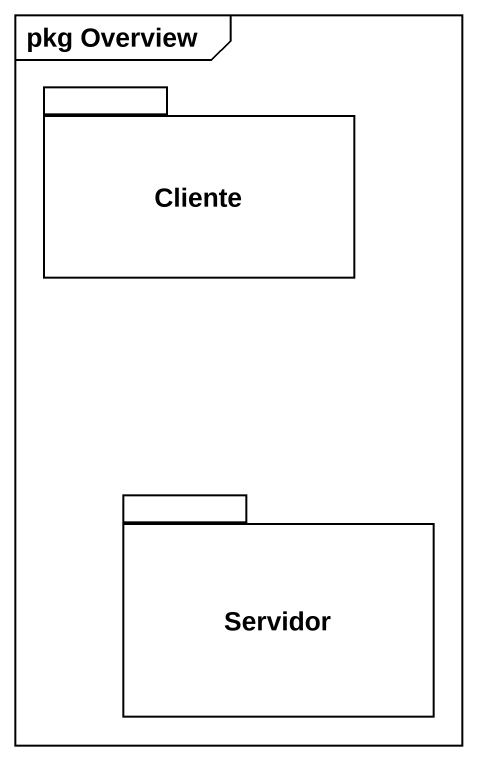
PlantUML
@startuml
mainframe pkg Overview
package Cliente {
}
package Servidor {
}
@enduml
